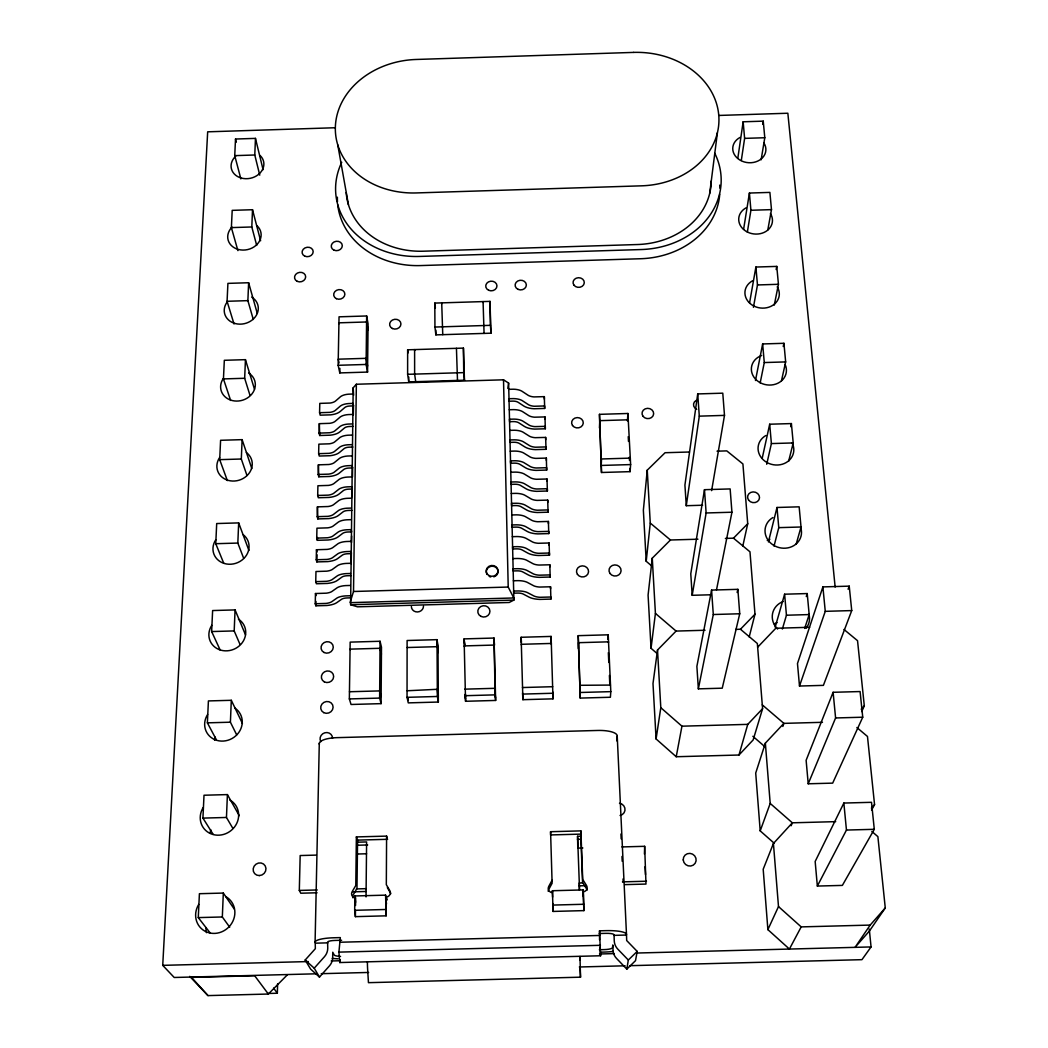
<?xml version="1.0" encoding="UTF-8"?>
<svg xmlns="http://www.w3.org/2000/svg" width="1048" height="1048" viewBox="0 0 1048 1048"><rect width="100%" height="100%" fill="white"/><g stroke="black" fill="none" stroke-linecap="round" stroke-linejoin="round"><path stroke-width="1.5" d="M407.043 697.326L407.109 640.511L437.016 639.66L437.999 645.607L438.339 702.042L408.275 702.88L407.043 697.326L437.357 696.475L438.339 702.042M407.62 374.319L407.646 349.809L463.426 348.106L464.461 380.214L408.746 381.904L407.62 374.319L463.74 372.63L464.461 380.214M408.144 697.798L408.144 700.483L407.502 697.588M408.746 381.904L408.759 377.018M386.149 915.834L385.599 895.149L354.853 895.961L354.683 910.306L355.39 916.646L386.149 915.834L386.254 896.996A4.192 4.048 -39 0 0 389.869 890.735L386.319 884.682L386.594 836.108L356.372 836.92L355.783 885.495L352.128 891.73A4.205 4.035 -40.2 0 0 355.626 897.795L355.534 905.498M381.079 703.64L379.638 698.086L380.057 641.271L350.163 642.123L349.351 698.924L351.041 704.479L381.079 703.64L381.485 647.206L380.057 641.271M367.547 372.079L366.106 364.455L366.656 315.972L339.041 316.824L338.15 365.294L339.801 372.918L367.547 372.079L368.071 323.871L366.656 315.972M366.04 896.905L366.604 841.95L357.237 842.199M355.39 916.646L355.469 910.28M356.372 836.92L357.565 840.116L356.975 888.429L353.346 894.638A4.179 4.022 -40.6 0 0 352.914 897.822M353.189 387.786L350.621 604.735L357.486 606.818L509.197 602.482L513.887 600.072L508.621 383.096L503.512 379.808L356.359 384.249L353.189 387.786L353.635 395.214M351.211 563.811L351.368 552.348M351.512 542.537L351.604 535.986M352.167 496.7L352.285 488.512M352.456 477.05L352.6 467.238M353.346 414.851L353.49 405.039M350.621 604.735L513.887 600.072L513.769 597.963L350.058 602.652L353.517 591.491L356.359 384.249M599.351 949.737L604.251 949.606A8.07 1.677 -1.8 0 0 612.477 947.733L612.818 944.929L613.054 950.34A12.34 12.091 48.9 0 0 616.552 958.448L626.822 969.125L635.52 960.649L637.197 951.401L626.691 940.554L626.494 934.593A20.75 4.441 -1.9 0 0 606.229 930.65L599.535 930.82L600.596 955.763L339.762 962.536L338.91 952.121L340.325 937.606L333.644 937.777A20.777 4.402 -0.2 0 0 315.225 942.741L315.343 948.676L305.178 960.034L310.601 969.086L319.47 977.077L329.413 965.902A12.458 11.895 -49.7 0 0 332.675 957.636L332.766 952.239L334.194 954.977A8.07 1.664 -0.3 0 0 340.548 956.392M339.801 372.918L339.88 368.346M341.622 940.266L334.993 940.436A8.305 1.755 -0.2 0 0 327.618 942.414L327.749 948.348A12.72 12.131 -48.4 0 1 324.395 956.785L314.23 968.182L319.47 977.077M315.094 942.047L319.286 743.36M350.713 597.845L347.019 597.95A6.917 2.594 0.6 0 0 341.583 599.273L336.853 602.6A16.113 6.039 0.9 0 1 326.884 605.495L315.88 605.809L315.238 603.753L315.474 593.522L326.295 593.181A10.506 3.982 1 0 0 331.771 591.57L337.338 587.64A12.458 4.729 0.6 0 1 345.591 585.596L350.307 585.452M351.041 575.627L347.36 575.732A6.891 2.646 0.7 0 0 341.949 577.081L337.246 580.487A16.034 6.17 1 0 1 327.317 583.435L316.378 583.749L315.736 581.64L315.972 571.514L326.74 571.173A10.454 4.074 1 0 0 332.19 569.536L337.731 565.514A12.393 4.834 0.7 0 1 345.945 563.431L350.635 563.287M316.234 559.763L326.976 559.422A10.428 4.127 1.1 0 0 332.413 557.772L337.928 553.711A12.353 4.886 0.7 0 1 346.128 551.602L350.805 551.458L351.355 553.645L347.687 553.75A6.851 2.712 0.7 0 0 342.316 555.126L337.639 558.597A15.956 6.301 1.1 0 1 327.749 561.597L316.863 561.911L316.234 559.763L316.457 549.741L327.173 549.401A10.401 4.166 1.1 0 0 332.596 547.737L338.111 543.624A12.327 4.939 0.8 0 1 346.285 541.515L350.949 541.358M316.732 538.109L327.408 537.768A10.375 4.205 1.1 0 0 332.819 536.078L338.321 531.939A12.288 4.991 0.8 0 1 346.469 529.79L351.119 529.646L351.67 531.886L348.028 531.991A6.812 2.764 0.8 0 0 342.683 533.393L338.019 536.93A15.864 6.432 1.1 0 1 328.181 539.995L317.361 540.309L316.732 538.109L316.954 528.192L327.605 527.851A10.349 4.244 1.2 0 0 333.002 526.148L338.491 521.97A12.262 5.03 0.8 0 1 346.626 519.808L351.263 519.651M351.971 510.35L348.355 510.455A6.773 2.817 0.9 0 0 343.037 511.882L338.399 515.485A15.786 6.563 1.2 0 1 328.613 518.603L317.832 518.917L317.216 516.677L317.439 506.865L328.037 506.525A10.297 4.323 1.2 0 0 333.408 504.782L338.871 500.525A12.196 5.135 0.9 0 1 346.954 498.324L351.578 498.18M317.688 495.468L328.273 495.128A10.27 4.375 1.3 0 0 333.618 493.372L339.067 489.075A12.17 5.188 0.9 0 1 347.137 486.861L351.748 486.704L352.285 489.036L348.683 489.141A6.747 2.869 0.9 0 0 343.39 490.582L338.766 494.263A15.707 6.694 1.3 0 1 329.033 497.433L318.317 497.748L317.688 495.468L317.911 485.748L328.456 485.407A10.244 4.415 1.3 0 0 333.801 483.639L339.238 479.303A12.144 5.227 1 0 1 347.294 477.076L351.892 476.919M318.173 474.469L328.692 474.128A10.218 4.454 1.4 0 0 334.024 472.347L339.434 467.971A12.104 5.279 1 0 1 347.464 465.718L352.049 465.561L352.587 467.932L348.997 468.037A6.707 2.921 1 0 0 343.731 469.517L339.133 473.251A15.628 6.812 1.4 0 1 329.452 476.473L318.788 476.788L318.173 474.469L318.396 464.84L328.889 464.5A10.192 4.493 1.4 0 0 334.194 462.718L339.604 458.304A12.078 5.319 1 0 1 347.622 456.024L352.194 455.88M352.888 447.051L349.325 447.155A6.681 2.974 1.1 0 0 344.071 448.649L339.5 452.448A15.55 6.93 1.4 0 1 329.871 455.723L319.26 456.037L318.644 453.679L318.854 444.156L329.295 443.815A10.139 4.572 1.5 0 0 334.587 441.994L339.971 437.501A12.013 5.41 1.1 0 1 347.949 435.208L352.495 435.051M353.189 426.379L349.639 426.484A6.642 3.026 1.1 0 0 344.425 428.003L339.866 431.868A15.471 7.048 1.5 0 1 330.277 435.182L319.719 435.496L319.116 433.099L319.326 423.667L329.714 423.327A10.087 4.637 1.6 0 0 334.98 421.479L340.338 416.921A11.96 5.502 1.2 0 1 348.264 414.589L352.796 414.432M319.575 412.716L329.937 412.375A10.061 4.677 1.6 0 0 335.19 410.515L340.534 405.93A11.921 5.554 1.2 0 1 348.434 403.572L352.953 403.414L353.477 405.904L349.94 406.008A6.615 3.079 1.2 0 0 344.753 407.554L340.22 411.484A15.393 7.166 1.6 0 1 330.683 414.851L320.177 415.165L319.575 412.716L319.784 403.388L330.12 403.048A10.035 4.716 1.6 0 0 335.36 401.174L340.692 396.55A11.895 5.594 1.2 0 1 348.591 394.179L353.097 394.022M315.88 605.809L315.972 601.434M316.863 561.911L317.033 554.772M317.361 540.309L317.413 537.48M317.832 518.917L317.439 506.865M318.788 476.788L318.396 464.84M319.719 435.496L319.326 423.667M317.086 892.778L300.776 893.21L299.309 890.433L300.173 855.548L316.378 855.103M578.221 635.664L580.251 698.086L610.394 697.248L610.814 691.641L608.207 634.813L578.221 635.664L580.251 698.086M578.339 648.62L578.496 642.686L608.534 641.835L608.482 642.503M268.052 993.478L277.34 993.242L277.615 983.849M579.976 690.96L580.147 685.3L610.434 685.078M577.776 847.937L577.566 836.278L580.697 836.199M256.695 245.389L251.808 226.971L252.516 209.718L232.198 210.36L231.385 227.613L237.909 250.629M259.76 175.147L254.782 154.999L255.463 138.388L235.512 139.03L234.739 155.641L240.87 178.881M580.749 834.116L580.88 830.881L550.58 831.706L550.619 834.929L580.749 834.116L582.57 882.442L586.369 888.468A4.14 4.074 24 0 1 586.985 890.328M229.709 927.205L222.333 916.974L223.316 893.066L199.408 893.708L198.282 917.603L210.137 932.93M232.839 828.339L226.46 817.466L227.403 794.594L204.006 795.236L202.932 818.108L213.189 834.391M236.691 734.871L230.403 722.203L231.307 700.3L208.408 700.929L207.386 722.845L216.36 739.718M240.005 644.402L234.189 630.922L235.066 609.91L212.626 610.552L211.644 631.564L220.237 650.166M243.581 558.086L237.831 543.061L238.669 522.9L216.7 523.542L215.757 543.702L223.735 563.221M246.974 475.491L241.315 459.011L242.114 439.649L220.591 440.291L219.687 459.653L227.364 480.6M249.948 395.201L244.669 378.276L245.442 359.661L224.324 360.302L223.447 378.918L230.639 400.441M253.288 319.47L247.878 300.645L248.625 282.737L227.914 283.379L227.075 301.287L234.032 323.989M599.469 414.34L601.5 472.491L630.084 471.652L630.634 464.578L627.922 413.488L599.469 414.34L601.5 472.491M599.443 427.977L599.757 420.654L628.263 419.803L628.197 420.615M601.198 466.072L601.526 458.972L630.293 458.12L630.228 458.919M316.339 973.802L174.217 977.483L162.728 965.352L207.674 131.825L335.15 127.738M607.919 639.306L608.207 634.813M627.398 420.864L627.922 413.488M599.548 939.938L599.535 930.82M616.787 740.87L617.22 736.102A19.86 6.131 -2.1 0 0 597.74 730.456L337.05 737.648A19.873 6.092 0.3 0 0 319.391 744.316M689.427 452.002L665.074 452.723L647.245 470.172L643.367 510.232L646.21 561.283L652.223 566.392M646.21 561.283L650.271 523.083L647.245 470.172M697.929 539.209L670.458 539.995L652.262 558.178L648.083 595.12L651.044 648.293L657.201 653.611M626.822 969.125L628.315 960.034L617.809 949.147A12.602 12.34 46 0 1 614.246 940.881L614.049 934.921A8.305 1.769 -1.9 0 0 605.954 933.349L599.286 933.532M651.044 648.293L655.419 613.394L652.262 558.178M709.706 193.33L717.395 132.755M339.762 962.536L340.142 959.693M705.042 630.254L676.078 631.079L657.515 650.022L652.996 683.532L656.087 738.958L676.222 756.735L738.971 755.019L753.145 739.94L762.59 708.671L757.35 643.511L740.451 629.245L735.63 629.389M711.618 490.634L724.495 415.388L722.779 393.17L697.719 393.93L684.92 485.093L686.283 505.712L702.619 505.228M686.283 505.712L699.291 416.148L697.719 393.93M737.805 158.366L743.15 121.791L763.245 121.149L764.791 137.733L761.136 159.82M741.316 160.449L744.617 138.375L743.15 121.791M656.087 738.958L660.803 707.688L657.515 650.022M621.896 846.928L644.664 846.312L644.428 854.068M743.595 229.355L749.412 193.042L769.887 192.4L771.485 209.626L767.804 229.957M762.734 124.332L763.245 121.149M716.505 589.88L731.936 512.223L730.142 488.931L704.479 489.691L690.776 573.793L692.191 595.303L710.885 594.779M747.342 232.145L750.918 210.268L749.412 193.042M692.191 595.303L706.129 512.97L704.479 489.691M644.664 846.312L645.974 884.067L624.804 884.63M749.569 302.924L755.896 267.043L776.765 266.402L778.441 284.296L774.289 305.073M753.433 307.3L757.468 284.951L755.896 267.043M676.222 756.735L681.947 726.185L660.803 707.688M711.579 590.09L696.881 666.384L698.361 688.85L722.242 688.182L739.731 613.761L737.858 589.33L711.579 590.09L713.295 614.521L698.361 688.85M776.162 269.519L776.765 266.402M755.477 380.503L762.643 343.954L783.93 343.299L785.659 361.914L781.481 380.738M760.18 382.939L764.28 362.556L762.643 343.954M783.236 346.482L783.93 343.299M742.822 546.034L747.722 523.738L742.914 463.95L726.775 450.889L717.029 451.177M762.184 458.369L769.69 424.217L791.397 423.575L793.205 442.937L788.633 461.29M737.137 592.513L737.858 589.33M766.717 464.251L771.394 443.579L769.69 424.217M790.65 426.68L791.397 423.575M768.42 541.934L777 507.481L799.152 506.826L801.026 527L796.244 543.925M749.189 636.974L754.992 614.207L749.975 551.811L733.469 538.174L725.386 538.41M774.027 546.087L778.769 527.642L777 507.481M775.179 627.176L784.611 594.203L807.222 593.561L809.174 614.573L804.681 628.407M738.971 755.019L747.748 724.365L762.59 708.671M782.358 629.036L786.445 615.228L784.611 594.203M806.279 596.561L807.222 593.561M822.47 722.308L783.891 723.369L765.354 743.15L755.713 773.044L760.206 830.881L774.236 843.26M507.808 388.454L508.621 383.096M822.89 586.906L797.476 663.554L799.493 686.034L823.4 685.366L851.736 610.578L849.221 586.146L822.89 586.906L825.261 611.338L799.493 686.034M782.843 726.447L783.891 723.369L762.276 704.872M848.094 589.212L849.221 586.146M760.206 830.881L770.201 803.436L765.354 743.15M833.108 692.296L806.122 760.298L808.218 783.786L832.675 783.131L862.74 717.212L860.094 691.549L833.108 692.296L835.597 717.959L808.218 783.786M835.688 821.645L792.354 822.811L773.424 843.483L763.193 869.237L767.883 929.628L789.419 949.056L801.196 926.89L870.181 925.083L885.272 907.935L877.883 836.631L871.831 831.431M791.109 825.772L792.354 822.811L770.201 803.436M861.731 711.553L864.299 705.841L857.539 640.682L843.981 629.481M767.883 929.628L778.494 906.572L773.424 843.483M843.85 803.056L815.161 861.482L817.348 886.058L842.369 885.403L874.294 829.309L871.517 802.31L843.85 803.056L846.457 830.055L817.348 886.058M552.073 880.281L548.68 886.529A4.153 4.113 11.1 0 0 552.466 892.595M871.556 810.078L874.556 804.602L867.482 736.469L856.871 727.522M870.181 925.083L855.05 947.353L869.473 930.952L885.272 907.935M869.277 929.026L871.058 946.934L861.954 959.667L629.992 965.68M871.386 808.113L874.556 804.602M861.194 709.208L864.299 705.841M757.652 647.206L775.808 628.25L809.659 627.294M740.451 629.245L754.992 614.207M733.469 538.174L747.722 523.738M189.714 976.369L207.989 995.6L268.34 994.041L287.244 974.954M628.315 960.034L637.197 951.401M719.216 115.437L787.847 113.236L835.151 587.077M744.617 138.375L764.791 137.733M234.739 155.641L254.782 154.999M750.918 210.268L771.485 209.626M231.385 227.613L251.808 226.971M227.075 301.287L247.878 300.645M757.468 284.951L778.441 284.296M434.802 303.082L489.979 301.379L490.949 333.199L435.863 334.875L434.946 327.042L434.802 303.082L435.352 307.863M434.946 327.042L490.451 325.339L490.949 333.199M338.15 365.294L366.106 364.455M223.447 378.918L244.669 378.276M764.28 362.556L785.659 361.914M508.778 389.332L513.297 389.214A11.869 5.62 -1.4 0 1 521.747 391.101L528.258 395.371A10.008 4.755 -1.8 0 0 533.943 396.917L544.331 396.642L544.672 408.445L534.126 408.759A15.34 7.218 -1.8 0 1 523.751 405.982L518.223 402.353A6.589 3.092 -1.4 0 0 512.668 401.122L509.118 401.24L509.001 398.725L513.533 398.607A11.895 5.581 -1.4 0 1 522.009 400.48L528.519 404.724A10.035 4.716 -1.8 0 0 534.231 406.257L544.633 405.969L544.672 408.445M509.263 409.742L513.808 409.624A11.934 5.541 -1.4 0 1 522.31 411.471L528.834 415.676A10.061 4.677 -1.8 0 0 534.559 417.196L544.986 416.921L545.327 428.776L534.742 429.091A15.419 7.1 -1.8 0 1 524.314 426.366L518.76 422.789A6.629 3.039 -1.4 0 0 513.179 421.597L509.616 421.702L509.485 419.239L514.044 419.108A11.96 5.489 -1.4 0 1 522.559 420.942L529.109 425.121A10.087 4.637 -1.8 0 0 534.847 426.628L545.301 426.353L545.327 428.776M352.652 423.916L348.119 424.073A11.987 5.463 1.1 0 0 340.168 426.392L334.797 430.925A10.113 4.611 1.5 0 1 329.517 432.759L319.116 433.099M699.291 416.148L724.495 415.388M509.76 430.361L514.319 430.243A11.987 5.45 -1.4 0 1 522.86 432.051L529.423 436.191A10.113 4.598 -1.8 0 0 535.174 437.684L545.654 437.409L546.008 449.317L535.358 449.631A15.497 6.982 -1.8 0 1 524.878 446.946L519.31 443.448A6.655 3 -1.4 0 0 513.69 442.269L510.114 442.374L509.983 439.95L514.555 439.833A12.013 5.397 -1.4 0 1 523.122 441.627L529.699 445.728A10.139 4.559 -1.8 0 0 535.462 447.208L545.969 446.933L546.008 449.317M352.351 444.64L347.792 444.784A12.039 5.371 1.1 0 0 339.801 447.077L334.417 451.531A10.166 4.533 1.4 0 1 329.111 453.339L318.644 453.679M219.687 459.653L241.315 459.011M510.258 451.19L514.843 451.072A12.052 5.358 -1.4 0 1 523.437 452.854L530.026 456.915A10.166 4.52 -1.8 0 0 535.803 458.382L546.336 458.094L546.676 470.067L535.986 470.382A15.576 6.864 -1.8 0 1 525.454 467.749L519.847 464.303A6.694 2.948 -1.4 0 0 514.201 463.151L510.612 463.255L510.481 460.871L515.092 460.753A12.078 5.306 -1.4 0 1 523.699 462.522L530.301 466.543A10.192 4.48 -1.8 0 0 536.091 467.998L546.65 467.722L546.676 470.067M771.394 443.579L793.205 442.937M601.827 465.43L630.634 464.578M510.756 472.229L515.367 472.111A12.117 5.253 -1.4 0 1 524 473.853L530.629 477.849A10.218 4.441 -1.8 0 0 536.432 479.277L547.017 479.001L547.37 491.014L536.615 491.342A15.655 6.733 -1.8 0 1 526.031 488.761L520.411 485.381A6.733 2.895 -1.4 0 0 514.725 484.255L511.123 484.359L510.992 482.014L515.616 481.897A12.144 5.214 -1.4 0 1 524.262 483.626L530.904 487.582A10.244 4.402 -1.8 0 0 536.72 488.997L547.331 488.722L547.37 491.014M511.267 493.49L515.904 493.372A12.17 5.161 -1.4 0 1 524.576 495.075L531.231 498.992A10.27 4.362 -1.8 0 0 537.061 500.394L547.711 500.119L548.065 512.197L537.244 512.511A15.746 6.615 -1.8 0 1 526.62 509.983L520.961 506.669A6.76 2.843 -1.4 0 0 515.262 505.568L511.634 505.673L511.503 503.381L516.153 503.263A12.196 5.122 -1.4 0 1 524.851 504.953L531.519 508.817A10.297 4.323 -1.8 0 0 537.362 510.219L548.025 509.931L548.065 512.197M351.434 508.07L346.809 508.214A12.235 5.083 0.9 0 0 338.701 510.389L333.225 514.62A10.323 4.297 1.2 0 1 327.841 516.337L317.216 516.677M511.778 514.974L516.441 514.843A12.235 5.07 -1.4 0 1 525.166 516.52L531.847 520.358A10.323 4.284 -1.8 0 0 537.703 521.734L548.405 521.446L548.759 533.576L537.899 533.904A15.825 6.485 -1.8 0 1 527.21 531.428L521.524 528.179A6.799 2.777 -1.4 0 0 515.799 527.105L512.144 527.21L512.027 524.956L516.69 524.838A12.262 5.017 -1.4 0 1 525.428 526.489L532.135 530.288A10.349 4.244 -1.8 0 0 538.004 531.65L548.733 531.362L548.759 533.576M706.129 512.97L731.936 512.223M215.757 543.702L237.831 543.061M778.769 527.642L801.026 527M512.302 536.668L516.991 536.55A12.301 4.965 -1.4 0 1 525.742 538.187L532.463 541.934A10.375 4.192 -1.7 0 0 538.358 543.283L549.113 542.995L549.466 555.191L538.541 555.505A15.903 6.353 -1.7 0 1 527.812 553.095L522.101 549.925A6.838 2.725 -1.4 0 0 516.337 548.864L512.668 548.969L512.551 546.768L517.24 546.65A12.327 4.913 -1.4 0 1 526.017 548.261L532.751 551.969A10.401 4.153 -1.7 0 0 538.659 553.305L549.44 553.016L549.466 555.191M512.826 558.597L517.542 558.479A12.366 4.86 -1.4 0 1 526.345 560.077L533.091 563.745A10.428 4.1 -1.7 0 0 539.013 565.055L549.82 564.78L550.174 577.029L539.196 577.343A15.982 6.223 -1.7 0 1 528.415 574.985L522.677 571.88A6.864 2.672 -1.4 0 0 516.887 570.859L513.192 570.964L513.075 568.802L517.791 568.684A12.393 4.808 -1.4 0 1 526.62 570.256L533.38 573.885A10.454 4.061 -1.7 0 0 539.314 575.182L550.161 574.907L550.174 577.029M350.491 573.492L345.788 573.636A12.419 4.782 0.7 0 0 337.548 575.693L331.993 579.675A10.48 4.035 1 0 1 326.531 581.299L315.736 581.64M513.363 580.762L518.092 580.644A12.432 4.755 -1.4 0 1 526.947 582.19L533.72 585.78A10.48 4.022 -1.7 0 0 539.681 587.063L550.541 586.775L550.894 599.089L539.864 599.404A16.074 6.078 -1.7 0 1 529.017 597.111L523.253 594.072A6.904 2.607 -1.4 0 0 517.437 593.076L513.73 593.181L513.612 591.072L518.354 590.954A12.458 4.703 -1.4 0 1 527.223 592.487L534.021 596.024A10.506 3.969 -1.7 0 0 539.982 597.294L550.881 597.006L550.894 599.089M353.517 591.491L508.214 587.05L513.769 597.963M350.163 595.749L345.434 595.906A12.484 4.677 0.6 0 0 337.155 597.923L331.574 601.827A10.532 3.943 0.9 0 1 326.085 603.412L315.238 603.753M713.295 614.521L739.731 613.761M825.261 611.338L851.736 610.578M211.644 631.564L234.189 630.922M786.445 615.228L809.174 614.573M464.107 638.887L494.04 638.049L495.639 700.444L465.561 701.282L464.107 638.887L464.854 644.848M522.886 699.684L521.144 637.276L551.104 636.424L552.99 698.846L522.886 699.684L522.572 692.925M407.109 647.52L437.068 646.682L437.173 647.337L437.147 642.07L438.038 652.59M349.456 691.745L379.69 690.907L381.131 696.501M349.351 698.924L379.638 698.086M464.788 695.715L495.128 694.863L495.639 700.444M522.585 694.09L552.951 693.252L552.99 698.846M580.435 692.479L610.814 691.641M207.386 722.845L230.403 722.203M835.597 717.959L862.74 717.212M681.947 726.185L747.748 724.365M202.932 818.108L226.46 817.466M357.565 840.116L387.603 839.304M846.457 830.055L874.294 829.309M356.818 845.264L367.678 844.963M577.461 839.343L580.579 839.251M356.87 854.028L366.59 853.766M577.985 848.107L582.858 847.976M299.309 890.433L317.269 889.962M356.451 888.914L366.237 888.665M582.465 882.927L579.269 883.005L579.334 889.935M622.473 881.866L646.472 881.224M352.966 891.835L366.027 891.481M579.216 885.835L585.727 885.665M552.44 890.735L583.264 889.922L583.88 910.62L553.043 911.433L552.44 890.735L552.597 897.114M354.683 910.306L385.52 909.494M552.768 903.52L552.807 905.079L583.815 904.267M198.282 917.603L222.333 916.974M340.246 942.231L599.718 935.458M315.461 943.174L327.841 942.846M613.997 935.366L626.429 935.039M338.91 952.121L600.439 945.309M600.74 952.187L603.989 952.095A20.161 4.192 -1.8 0 0 613.106 951.414M162.728 965.352L308.322 961.566M331.22 960.977L339.395 960.767M599.508 953.994L614.233 953.615M637.132 953.025L871.058 946.934M321.238 973.684L368.608 972.452M579.347 966.99L625.093 965.798M579.989 956.496L580.513 977.181L368.451 982.67L367.612 968.955A12.275 1.087 89.5 0 1 367.403 962.025M650.271 523.083L670.458 539.995M655.419 613.394L676.078 631.079M752.857 736.285L764.961 746.752M778.494 906.572L801.196 926.89M305.178 960.034L314.23 968.182M207.989 995.6L191.522 977.391L254.69 975.754L268.34 994.041M273.62 988.094L277.34 993.242M223.316 893.066L234.293 909.114M387.341 887.63L390.865 893.643M227.403 794.594L239.285 815.698M231.307 700.3L242.416 723.447M235.066 609.91L245.494 634.826M238.669 522.9L248.926 550.475M386.254 896.996L387.275 899.865M242.114 439.649L251.821 468.561M386.594 836.108L387.262 838.243M315.474 593.522L316.103 595.591M245.442 359.661L254.507 389.306M316.457 549.741L317.099 551.916M350.255 649.799L350.071 649.144L380.005 648.293L381.433 654.175M248.625 282.737L257.271 313.391M252.516 209.718L260.611 240.752M235.512 139.03L236.324 142.148M255.463 138.388L263.087 169.684M407.187 690.763L437.317 689.296L438.221 699.645L438.3 694.903M339.08 363.001L338.255 359.176L366.171 358.324L367.612 365.988M339.107 323.701L338.923 322.823L366.577 321.972L368.005 329.832M337.757 144.873L348.434 204.701M407.646 349.809L408.091 352.888M415.715 381.682L414.628 374.11L414.615 349.587L414.733 350.451M464.854 694.536L465.456 698.885M464.788 689.152L495.049 688.313M464.277 646.577L464.185 645.909L494.171 645.07L494.224 645.725M464.212 641.311L464.801 645.935M442.754 334.666L441.706 302.872L441.798 303.763M354.853 895.961L355.573 902.315M457.491 380.424L456.443 348.316M385.599 895.149L386.476 904.005M495.154 693.697L495.547 698.047M494.132 640.459L494.538 645.096M599.98 947.261L600.596 955.763M484.071 333.408L483.076 301.601L483.141 302.492M580.513 977.181L580.055 967.802M628.237 436.662L628.486 441.431M629.324 457.295L629.494 460.478M629.913 468.443L630.084 471.652M522.441 687.54L552.715 686.702M645.083 866.696L645.489 874.595M521.144 637.276L521.367 641.756M521.223 639.699L521.38 642.791M521.354 644.965L521.314 644.297L551.327 643.446L551.34 644.114M617.22 736.102L626.494 934.593M620.94 833.998L621.163 838.819M621.988 856.465L622.211 861.286M623.036 878.945L623.18 882.154M608.351 652.668L608.796 662.441M609.399 675.462L609.844 685.235M580.88 830.881L582.714 879.469L586.539 885.521A4.166 4.1 23.1 0 1 583.173 891.783M583.238 893.289L583.88 910.62M577.566 836.278L579.544 889.634M550.58 831.706L552.113 883.254L548.746 889.464A4.127 4.087 12 0 0 548.248 891.363M552.886 905.079L553.043 911.433M579.806 957.165L579.885 960.204M503.512 379.808L508.214 587.05M489.979 301.379L490.451 325.339M494.04 638.049L495.128 694.863M545.654 437.409L545.694 439.806M544.986 416.921L545.026 419.37M544.331 396.642L544.357 399.131M583.264 889.922L583.343 896.302M548.405 521.446L548.432 523.686M547.711 500.119L547.737 502.398M547.017 479.001L547.043 481.32M546.336 458.094L546.362 460.465M463.426 348.106L463.74 372.63M465.469 694.156L465.561 701.282M551.104 636.424L551.209 643.498M550.541 586.775L550.567 588.871M549.82 564.78L549.846 566.916M549.113 542.995L549.139 545.196M552.886 692.073L552.925 696.448M435.837 330.107L435.863 334.875M437.016 639.66L437.357 696.475M696.724 409.349A5.83 5.135 6.5 0 1 696.108 400.454M243.097 534.598A18.274 16.349 -19.9 0 1 245.075 557.13A18.274 16.349 -19.9 0 1 220.486 561.807A18.274 16.349 -19.9 0 1 215.77 539.799M246.398 452.553A17.882 15.746 -17.1 0 1 248.363 474.194A17.882 15.746 -17.1 0 1 224.259 478.713A17.882 15.746 -17.1 0 1 219.608 457.57M248.638 373.023A17.515 15.157 -15 0 1 252.005 393.865A17.515 15.157 -15 0 1 228.215 399.026A17.515 15.157 -15 0 1 223.303 378.511M251.717 297.121A17.161 14.607 -13.4 0 1 255.044 317.19A17.161 14.607 -13.4 0 1 231.7 322.181A17.161 14.607 -13.4 0 1 226.866 302.44M257.232 225.962A16.834 14.083 -12.1 0 1 255.751 245.599A16.834 14.083 -12.1 0 1 232.656 246.673A16.834 14.083 -12.1 0 1 232.027 227.128M260.048 155.458A16.519 13.585 -11.1 0 1 258.45 174.505A16.519 13.585 -11.1 0 1 235.656 175.226A16.519 13.585 -11.1 0 1 235.695 156.231M619.486 803.253A6.406 6.196 15.8 0 1 620.062 815.475M792.17 443.068A17.96 15.864 10.8 0 1 784.349 463.491A17.96 15.864 10.8 0 1 760.638 456.718A17.96 15.864 10.8 0 1 765.826 435.549M785.07 364.429A17.593 15.275 8.9 0 1 775.834 384.066A17.593 15.275 8.9 0 1 752.857 375.328A17.593 15.275 8.9 0 1 761.621 355.521M777.21 286.825A17.24 14.711 7.3 0 1 770.856 306.383A17.24 14.711 7.3 0 1 747.591 300.776A17.24 14.711 7.3 0 1 752.438 280.864M770.411 213.556A16.912 14.174 6.1 0 1 764.149 232.394A16.912 14.174 6.1 0 1 741.329 227.023A16.912 14.174 6.1 0 1 746.111 207.832M423.497 606.15A6.078 5.62 -11.1 0 1 417.445 611.966A6.078 5.62 -11.1 0 1 411.366 606.491M763.874 142.947A16.585 13.663 5.2 0 1 757.691 161.117A16.585 13.663 5.2 0 1 735.303 155.956A16.585 13.663 5.2 0 1 740.019 137.458M225.739 896.577A20.279 18.93 -44.2 0 1 231.818 923.17A20.279 18.93 -44.2 0 1 204.674 931.03A20.279 18.93 -44.2 0 1 198.714 904.424M206.482 932.655A19.702 18.432 -45.4 0 1 206.063 927.729M229.695 799.899A19.676 18.288 -35.7 0 1 235.656 825.365A19.676 18.288 -35.7 0 1 209.115 832.924A19.676 18.288 -35.7 0 1 203.247 807.445M210.321 832.806A19.126 17.829 -36.8 0 1 210.74 829.662M234.804 708.029A19.152 17.633 -28.8 0 1 238.761 732.526A19.152 17.633 -28.8 0 1 212.914 738.683A19.152 17.633 -28.8 0 1 207.596 714.513M214.552 740.242A18.628 17.213 -29.6 0 1 215.246 737.176M238.407 619.119A18.694 16.978 -23.6 0 1 242.298 642.62A18.694 16.978 -23.6 0 1 217.002 648.555A18.694 16.978 -23.6 0 1 211.762 625.368M320.832 741.67A6.301 5.921 -24.5 0 1 324.801 732.788A6.301 5.921 -24.5 0 1 332.543 738.355M808.899 614.036A18.772 17.122 17.2 0 1 806.148 628.224M777.59 629.036A18.772 17.122 17.2 0 1 783.092 601.552M800.908 528.218A18.353 16.48 13.5 0 1 789.904 547.37A18.353 16.48 13.5 0 1 767.136 538.685A18.353 16.48 13.5 0 1 772.926 517.542M774.328 623.979A18.261 16.742 17.8 0 1 777.027 622.669M767.254 540.48A17.855 16.126 14 0 1 769.9 539.222M714.762 153.257A84.037 70.15 1.8 0 1 641.232 249.542L419.344 256.446A83.788 70.02 -5.8 0 1 341.74 162.27M719.727 194.273A83.368 69.758 1.8 0 1 640.564 258.738L420.471 265.576A83.12 69.64 -5.8 0 1 337.718 204.766M719.701 185.129A83.368 69.758 1.8 0 1 719.871 188.155M337.469 201.727A83.12 69.64 -5.8 0 1 337.377 197.181M711.212 181.081A77.316 64.557 1.7 0 1 637.59 244.525L423.222 251.206A77.094 64.439 -5.6 0 1 346.207 192.596M487.097 574.514A5.895 5.437 -4.8 0 1 489.573 566.798A5.895 5.437 -4.8 0 1 497.669 569.64A5.895 5.437 -4.8 0 1 493.791 576.859M490.739 576.95A5.895 5.437 -4.8 0 1 489.298 576.439M338.046 958.815A20.174 4.153 -0.3 0 1 332.203 958.383M633.673 52.4L416.095 59.474A80.997 66.627 -5.6 0 0 335.334 128.799A80.997 66.627 -5.6 0 0 416.239 192.937L641.651 185.823A81.246 66.745 1.5 0 0 718.849 116.511A81.246 66.745 1.5 0 0 633.673 52.4M480.914 616.368A6.078 5.659 -5.9 0 0 489.94 611.194A6.078 5.659 -5.9 0 0 480.731 606.569A6.078 5.659 -5.9 0 0 480.914 616.368M324.343 681.881A6.209 5.764 -20.5 0 0 333.657 676.576A6.209 5.764 -20.5 0 0 324.526 671.807A6.209 5.764 -20.5 0 0 324.343 681.881M304.758 256.144A5.567 4.703 -10.2 0 0 313.182 251.782A5.567 4.703 -10.2 0 0 304.968 247.944A5.567 4.703 -10.2 0 0 304.758 256.144M333.932 250.131A5.554 4.703 -9.1 0 0 342.303 245.769A5.554 4.703 -9.1 0 0 334.076 241.957A5.554 4.703 -9.1 0 0 333.932 250.131M324.002 652.485A6.157 5.685 -19 0 0 333.264 647.245A6.157 5.685 -19 0 0 324.186 642.542A6.157 5.685 -19 0 0 324.002 652.485M297.2 281.336A5.607 4.768 -10.8 0 0 305.675 276.921A5.607 4.768 -10.8 0 0 297.422 273.043A5.607 4.768 -10.8 0 0 297.2 281.336M323.714 712.614A6.249 5.843 -22.4 0 0 333.107 707.23A6.249 5.843 -22.4 0 0 323.898 702.383A6.249 5.843 -22.4 0 0 323.714 712.614M572.509 425.501A5.83 5.175 0.6 0 0 582.596 425.2A5.83 5.175 0.6 0 0 577.225 417.589A5.83 5.175 0.6 0 0 572.509 425.501M518.039 289.353A5.62 4.834 -2.3 0 0 526.345 284.912A5.62 4.834 -2.3 0 0 517.791 280.995A5.62 4.834 -2.3 0 0 518.039 289.353M392.437 328.522A5.672 4.899 -7.7 0 0 400.939 323.989A5.672 4.899 -7.7 0 0 392.463 320.007A5.672 4.899 -7.7 0 0 392.437 328.522M642.961 416.213A5.83 5.161 4.1 0 0 653.035 415.899A5.83 5.161 4.1 0 0 647.533 408.327A5.83 5.161 4.1 0 0 642.961 416.213M683.231 859.897A6.537 6.288 30.7 0 0 693.252 865.137A6.537 6.288 30.7 0 0 692.571 854.133A6.537 6.288 30.7 0 0 683.231 859.897M259.354 875.578A6.576 6.183 -39.5 0 0 265.223 865.91A6.576 6.183 -39.5 0 0 254.101 866.224A6.576 6.183 -39.5 0 0 259.354 875.578M573.911 285.108A5.62 4.834 0.1 0 0 583.644 284.794A5.62 4.834 0.1 0 0 578.457 277.707A5.62 4.834 0.1 0 0 573.911 285.108M336.395 298.68A5.633 4.821 -9.6 0 0 344.871 294.226A5.633 4.821 -9.6 0 0 336.539 290.309A5.633 4.821 -9.6 0 0 336.395 298.68M748.626 500.132A5.987 5.358 11 0 0 758.935 499.817A5.987 5.358 11 0 0 753.106 491.905A5.987 5.358 11 0 0 748.626 500.132M609.962 573.413A6.039 5.554 4.5 0 0 620.416 573.099A6.039 5.554 4.5 0 0 614.77 564.911A6.039 5.554 4.5 0 0 609.962 573.413M577.422 574.343A6.039 5.567 2.1 0 0 587.876 574.029A6.039 5.567 2.1 0 0 582.295 565.855A6.039 5.567 2.1 0 0 577.422 574.343M488.63 290.27A5.62 4.834 -3.5 0 0 496.962 285.816A5.62 4.834 -3.5 0 0 488.447 281.899A5.62 4.834 -3.5 0 0 488.63 290.27M489.246 575.679A5.908 5.437 -4.8 0 0 497.996 570.702A5.908 5.437 -4.8 0 0 489.049 566.261A5.908 5.437 -4.8 0 0 489.246 575.679"/></g></svg>
